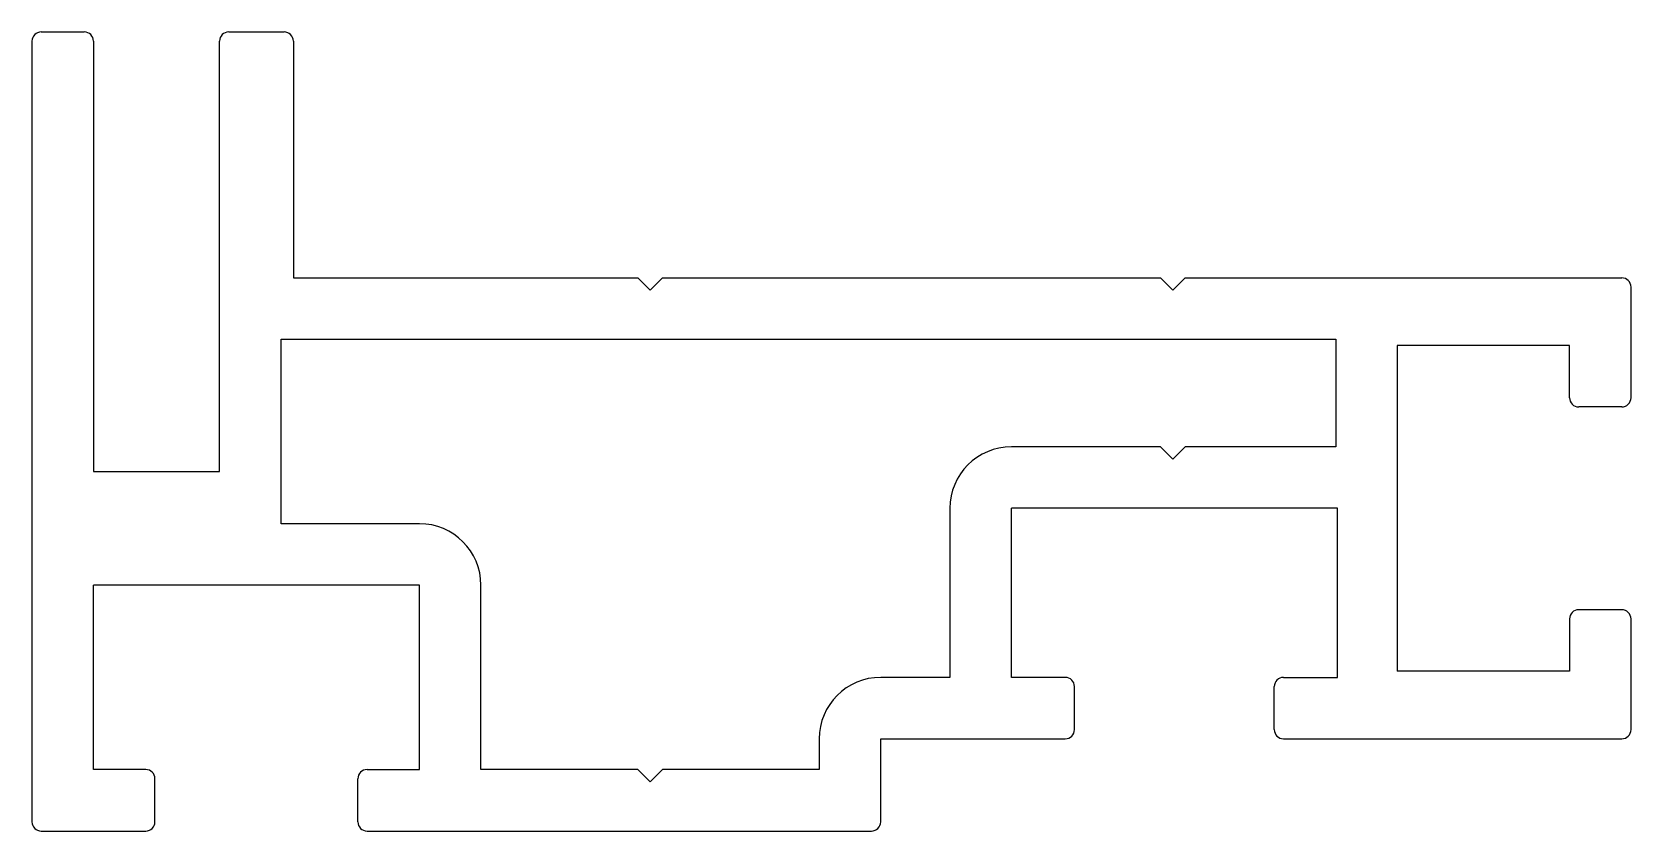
# Model space of a CAD drawing. Extents: x 1973.2 to 2025.2, y 1929.8 to 1955.8.
import ezdxf

# ---------------------------------------------------------------- set-up
doc = ezdxf.new("R2010")
doc.units = 0
doc.layers.get('0').update_dxf_attribs({"linetype": 'CONTINUOUS'})

msp = doc.modelspace()

# ---------------------------------------------------------------- linework, layer by layer
at = {"color": 0}
for p, q in [((1973.472, 1955.81), (1974.872, 1955.81)), ((1979.572, 1955.81), (1981.372, 1955.81)), ((1973.172, 1955.51), (1973.172, 1930.11)), ((1975.172, 1955.51), (1975.172, 1941.51)), ((1979.272, 1941.51), (1979.272, 1955.51)), ((1981.672, 1955.51), (1981.672, 1947.81)), ((1981.672, 1947.81), (1992.872, 1947.81)), ((1993.272, 1947.41), (1992.872, 1947.81)), ((1993.272, 1947.41), (1993.672, 1947.81)), ((1993.672, 1947.81), (2009.872, 1947.81)), ((2010.272, 1947.41), (2009.872, 1947.81)), ((2010.272, 1947.41), (2010.672, 1947.81)), ((2010.672, 1947.81), (2024.872, 1947.81)), ((2025.172, 1943.91), (2025.172, 1947.51)), ((1981.272, 1939.81), (1981.272, 1945.81)), ((1981.272, 1945.81), (2015.572, 1945.81)), ((2015.572, 1945.81), (2015.572, 1942.31)), ((2017.572, 1945.61), (2017.572, 1935.01)), ((2023.172, 1945.61), (2017.572, 1945.61)), ((2023.172, 1943.91), (2023.172, 1945.61)), ((2024.872, 1943.61), (2023.472, 1943.61)), ((2009.872, 1942.31), (2005.022, 1942.31)), ((2010.272, 1941.91), (2009.872, 1942.31)), ((2010.672, 1942.31), (2010.272, 1941.91)), ((2015.572, 1942.31), (2010.672, 1942.31)), ((1975.172, 1941.51), (1979.272, 1941.51)), ((2003.022, 1940.31), (2003.022, 1934.81)), ((2005.022, 1934.81), (2005.022, 1940.31)), ((2015.622, 1940.31), (2005.022, 1940.31)), ((2015.622, 1934.81), (2015.622, 1940.31)), ((1985.772, 1939.81), (1981.272, 1939.81)), ((1975.172, 1931.81), (1975.172, 1937.81)), ((1985.772, 1937.81), (1975.172, 1937.81)), ((1985.772, 1931.81), (1985.772, 1937.81)), ((1987.772, 1931.81), (1987.772, 1937.81)), ((2024.872, 1937.01), (2023.472, 1937.01)), ((2023.172, 1936.71), (2023.172, 1935.01)), ((2025.172, 1933.11), (2025.172, 1936.71)), ((2023.172, 1935.01), (2017.572, 1935.01)), ((2003.022, 1934.81), (2000.772, 1934.81)), ((2006.772, 1934.81), (2005.022, 1934.81)), ((2007.072, 1933.11), (2007.072, 1934.51)), ((2013.572, 1933.11), (2013.572, 1934.51)), ((2013.872, 1934.81), (2015.622, 1934.81)), ((1998.772, 1932.81), (1998.772, 1931.81)), ((2000.772, 1930.11), (2000.772, 1932.81)), ((2000.772, 1932.81), (2006.772, 1932.81)), ((2013.872, 1932.81), (2024.872, 1932.81)), ((1976.872, 1931.81), (1975.172, 1931.81)), ((1984.072, 1931.81), (1985.772, 1931.81)), ((1992.872, 1931.81), (1987.772, 1931.81)), ((1993.272, 1931.41), (1992.872, 1931.81)), ((1993.672, 1931.81), (1993.272, 1931.41)), ((1998.772, 1931.81), (1993.672, 1931.81)), ((1977.172, 1930.11), (1977.172, 1931.51)), ((1983.772, 1930.11), (1983.772, 1931.51)), ((1973.472, 1929.81), (1976.872, 1929.81)), ((1984.072, 1929.81), (2000.472, 1929.81))]:
    msp.add_line(p, q, dxfattribs=at)
for centre, radius, start, end in [((1973.472, 1955.51), 0.3, 90, 180), ((1974.872, 1955.51), 0.3, 0, 90), ((1979.572, 1955.51), 0.3, 90, 180), ((1981.372, 1955.51), 0.3, 0, 90), ((2024.872, 1947.51), 0.3, 0, 90), ((2023.472, 1943.91), 0.3, 180, 270), ((2024.872, 1943.91), 0.3, 270, 0), ((2005.022, 1940.31), 2, 90, 180), ((1985.772, 1937.81), 2, 0, 90), ((2023.472, 1936.71), 0.3, 90, 180), ((2024.872, 1936.71), 0.3, 0, 90), ((2000.772, 1932.81), 2, 90, 180), ((2006.772, 1934.51), 0.3, 0, 90), ((2013.872, 1934.51), 0.3, 90, 180), ((2006.772, 1933.11), 0.3, 270, 360), ((2013.872, 1933.11), 0.3, 180, 270), ((2024.872, 1933.11), 0.3, 270, 0), ((1976.872, 1931.51), 0.3, 0, 90), ((1984.072, 1931.51), 0.3, 90, 180), ((1973.472, 1930.11), 0.3, 180, 270), ((1976.872, 1930.11), 0.3, 270, 360), ((1984.072, 1930.11), 0.3, 180, 270), ((2000.472, 1930.11), 0.3, 270, 360)]:
    msp.add_arc(centre, radius, start, end, dxfattribs=at)

doc.saveas('drawing.dxf')
